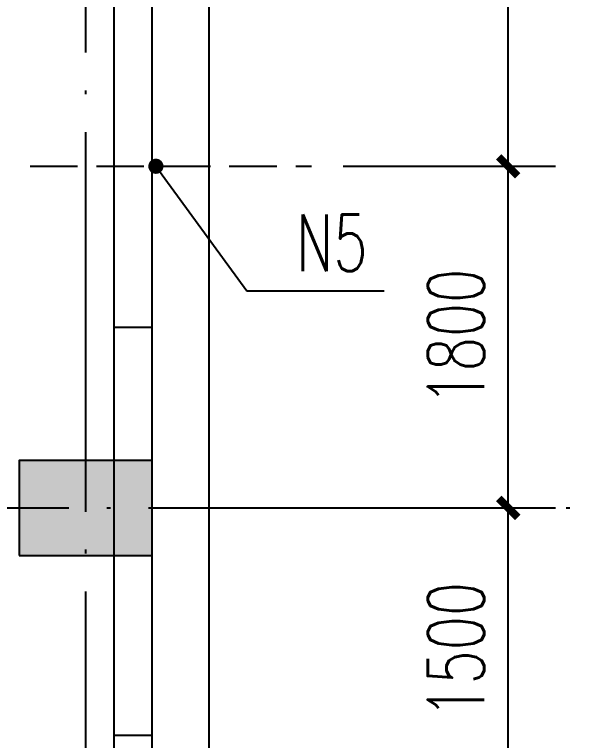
# Model space of a CAD drawing. Extents: x -93062 to 326984, y -142534 to 91021.
# Drawn here: x -10709 to -7717, y 66147 to 69972 of the extents above; entities that cross this region are included whole.
import ezdxf

# ---------------------------------------------------------------- set-up
doc = ezdxf.new("R2010")
doc.units = 0
doc.header["$LTSCALE"] = 1000
doc.header["$MEASUREMENT"] = 0
doc.linetypes.add('DASH', pattern=[0.35, 0.25, -0.1])
doc.linetypes.add('DOTE', pattern=[2.42, 2, -0.2, 0.02, -0.2])
doc.layers.get('0').update_dxf_attribs({"color": 8})
doc.layers.get('Defpoints').update_dxf_attribs({"color": 8})
for name, color, linetype in [('COLUMN', 8, 'Continuous'), ('DOTE', 8, 'DOTE'), ('GROUND', 8, 'Continuous'), ('HOLE', 8, 'Continuous'), ('PUB_HATCH', 8, 'Continuous'), ('PUB_TEXT', 8, 'Continuous'), ('WALL', 8, 'Continuous')]:
    doc.layers.add(name, color=color, linetype=linetype)
doc.styles.add('_TCH_DIM', font='SIMPLEX', dxfattribs={"bigfont": 'GBCBIG'})
doc.styles.add('_TCH_DIM_T3', font='SIMPLEX', dxfattribs={"width": 0.705882, "bigfont": 'GBCBIG'})
doc.dimstyles.new('_TCH_ARCH&&100', dxfattribs={"dimtxt": 297.5, "dimasz": 100, "dimexe": 250, "dimexo": 300, "dimgap": 126.25, "dimtad": 1, "dimdec": 0, "dimzin": 0, "dimdsep": 46, "dimtxsty": '_TCH_DIM_T3', "dimblk": 'ARCHTICK', "dimcen": 0.09, "dimazin": 2, "dimtfac": 1, "dimtdec": 0, "dimtix": 1, "dimtmove": 2, "dimatfit": 3, "dimfxl": 1, "dimtolj": 1, "dimtzin": 0, "dimarcsym": 0})

# ---------------------------------------------------------------- blocks, each defined once
blk = doc.blocks.new('_FZH')
blk.add_lwpolyline([(-0.5, -0.5), (0.5, -0.5), (0.5, 0.5), (-0.5, 0.5)], close=True)
at = {"layer": 'PUB_HATCH'}
blk.add_solid([(-0.5, -0.5), (0.5, -0.5), (-0.5, 0.5), (0.5, 0.5)], dxfattribs=at)
blk = doc.blocks.new('A$C78DD753C')
at = {"layer": 'COLUMN', "xscale": 699.9999999997672, "yscale": 499.9999999998399, "zscale": 499.9999999998399, "rotation": 3.811489492195883e-11}
blk.add_blockref('_FZH', (23100, -14000), dxfattribs=at)
blk = doc.blocks.new('_ArchTick')
at = {"color": 0, "linetype": 'ByBlock', "const_width": 0.4}
blk.add_lwpolyline([(-0.5, -0.5), (0.5, 0.5)], dxfattribs=at)
blk = doc.blocks.new('*D434')
at = {"layer": 'Defpoints', "color": 0, "transparency": 16777216}
for p in [(-9277.3, 72872.1), (-8108, 72872.1), (-9277.3, 69172.1)]:
    blk.add_point(p, dxfattribs=at)
at = {"layer": 'HOLE', "color": 0, "lineweight": -2, "transparency": 16777216}
for p, q in [((-8977.3, 72872.1), (-7858, 72872.1)), ((-8108, 69172.1), (-8108, 72872.1)), ((-8977.3, 69172.1), (-7858, 69172.1))]:
    blk.add_line(p, q, dxfattribs=at)
at = {"layer": 'HOLE', "color": 0, "lineweight": -2, "transparency": 16777216, "xscale": 100, "yscale": 100, "zscale": 100}
for p, rotation in [((-8108, 72872.1), 90), ((-8108, 69172.1), 270)]:
    blk.add_blockref('_ArchTick', p, dxfattribs=dict(at, rotation=rotation))
at = {"layer": 'HOLE', "color": 0, "transparency": 16777216, "insert": (-8383, 71022.1), "char_height": 297.5, "attachment_point": 5, "rotation": 90, "style": '_TCH_DIM_T3'}
blk.add_mtext('\\A1;3700', dxfattribs=at)
blk = doc.blocks.new('*D435')
at = {"layer": 'Defpoints', "color": 0, "transparency": 16777216}
for p in [(-9277.3, 69172.1), (-8108, 69172.1), (-9277.3, 67372.1)]:
    blk.add_point(p, dxfattribs=at)
at = {"layer": 'HOLE', "color": 0, "lineweight": -2, "transparency": 16777216}
for p, q in [((-8977.3, 69172.1), (-7858, 69172.1)), ((-8108, 67372.1), (-8108, 69172.1)), ((-8977.3, 67372.1), (-7858, 67372.1))]:
    blk.add_line(p, q, dxfattribs=at)
at = {"layer": 'HOLE', "color": 0, "lineweight": -2, "transparency": 16777216, "xscale": 100, "yscale": 100, "zscale": 100}
for p, rotation in [((-8108, 69172.1), 90), ((-8108, 67372.1), 270)]:
    blk.add_blockref('_ArchTick', p, dxfattribs=dict(at, rotation=rotation))
at = {"layer": 'HOLE', "color": 0, "transparency": 16777216, "insert": (-8383, 68272.1), "char_height": 297.5, "attachment_point": 5, "rotation": 90, "style": '_TCH_DIM_T3'}
blk.add_mtext('\\A1;1800', dxfattribs=at)
blk = doc.blocks.new('*D436')
at = {"layer": 'Defpoints', "color": 0, "transparency": 16777216}
for p in [(-9277.3, 67372.1), (-8108, 67372.1), (-9277.3, 65872.1)]:
    blk.add_point(p, dxfattribs=at)
at = {"layer": 'HOLE', "color": 0, "lineweight": -2, "transparency": 16777216}
for p, q in [((-8977.3, 67372.1), (-7858, 67372.1)), ((-8108, 65872.1), (-8108, 67372.1)), ((-8977.3, 65872.1), (-7858, 65872.1))]:
    blk.add_line(p, q, dxfattribs=at)
at = {"layer": 'HOLE', "color": 0, "lineweight": -2, "transparency": 16777216, "xscale": 100, "yscale": 100, "zscale": 100}
for p, rotation in [((-8108, 67372.1), 90), ((-8108, 65872.1), 270)]:
    blk.add_blockref('_ArchTick', p, dxfattribs=dict(at, rotation=rotation))
at = {"layer": 'HOLE', "color": 0, "transparency": 16777216, "insert": (-8383, 66622.1), "char_height": 297.5, "attachment_point": 5, "rotation": 90, "style": '_TCH_DIM_T3'}
blk.add_mtext('\\A1;1500', dxfattribs=at)

msp = doc.modelspace()

# ---------------------------------------------------------------- linework, layer by layer
at = {"layer": 'DOTE'}
msp.add_line((-36622.7, 67372.1), (-7716.7, 67372.1), dxfattribs=at)
msp.add_lwpolyline([(-10334.3, 21372.1), (-10334.3, 83205.2)], dxfattribs=at)
at = {"layer": 'GROUND'}
msp.add_lwpolyline([(-9684.3, 36172.1), (-9684.3, 81822.4)], dxfattribs=at)
at = {"layer": 'HOLE', "linetype": 'DASH'}
msp.add_line((-10627.5, 69172.1), (-9144.5, 69172.1), dxfattribs=at)
at = {"layer": 'HOLE'}
for p, q in [((-9964.3, 69172.1), (-9484.5, 68515)), ((-9484.5, 68515), (-8762, 68515)), ((-9984.3, 68322.1), (-10184.3, 68322.1)), ((-9984.3, 66172.1), (-10184.3, 66172.1))]:
    msp.add_line(p, q, dxfattribs=at)
at = {"layer": 'HOLE', "const_width": 40}
msp.add_lwpolyline([(-9976.1, 69188.2, 1), (-9952.5, 69155.9, 1)], format="xyb", close=True, dxfattribs=at)
at = {"layer": 'WALL'}
for p, q in [((-9984.3, 60522.1), (-9984.3, 75072.1)), ((-10184.3, 60622.1), (-10184.3, 75012.1))]:
    msp.add_line(p, q, dxfattribs=at)

# ---------------------------------------------------------------- block references
at = {"layer": 'COLUMN'}
msp.add_blockref('A$C78DD753C', (-33434.3, 81372.1), dxfattribs=at)

# ---------------------------------------------------------------- texts
at = {"layer": 'PUB_TEXT', "style": '_TCH_DIM', "width": 0.705882}
msp.add_text('N5', height=297.5, dxfattribs=at).set_placement((-9227, 68620))

# ---------------------------------------------------------------- dimensions: what is measured, and where the dimension line sits
at = {"layer": 'HOLE'}
for p1, p2, picture, middle in [((-9277.3, 69172.1), (-9277.3, 72872.1), '*D434', (-8383, 71022.1)), ((-9277.3, 67372.1), (-9277.3, 69172.1), '*D435', (-8383, 68272.1)), ((-9277.3, 65872.1), (-9277.3, 67372.1), '*D436', (-8383, 66622.1))]:
    dim = msp.add_aligned_dim(p1=p1, p2=p2, distance=-1169.3, dimstyle='_TCH_ARCH&&100', dxfattribs=at)
    dim.commit()
    dim.dimension.update_dxf_attribs({"geometry": picture, "text_midpoint": middle})

doc.saveas('drawing.dxf')
